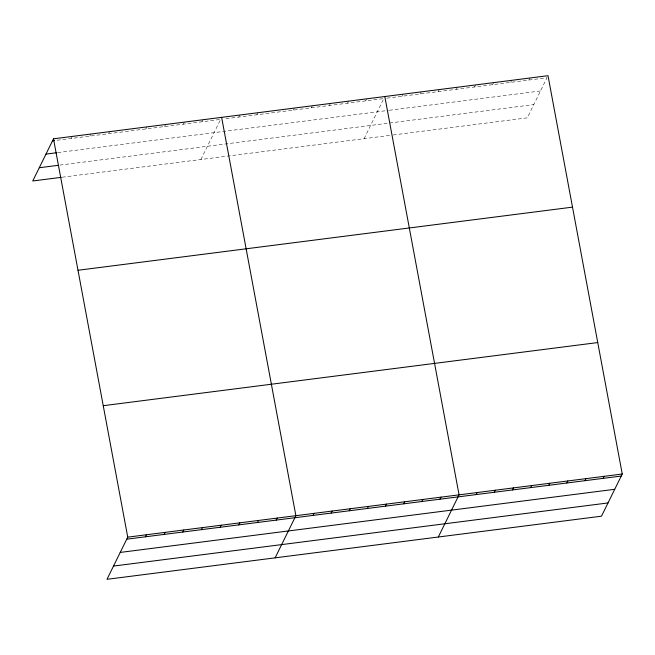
<?xml version="1.0" encoding="UTF-8"?>
<svg xmlns="http://www.w3.org/2000/svg" width="655" height="655" viewBox="0 0 655 655"><rect width="100%" height="100%" fill="white"/><g stroke="black" fill="none" stroke-linecap="round" stroke-linejoin="round"><path stroke-width="0.49" stroke-dasharray="3.27 2.46" d="M71.174 138.475L72.181 136.436M89.858 136.093L90.857 134.054M108.869 133.022L109.541 131.663M145.901 128.937L146.9 126.898M164.585 126.554L165.584 124.507M183.261 124.163L184.268 122.125M201.945 121.781L202.944 119.742M200.88 159.517L220.629 119.398L54.463 140.612M238.756 117.081L239.763 115.043M256.891 114.764L257.89 112.725M293.153 110.138L294.152 108.1M311.289 107.821L312.288 105.782M329.416 105.504L330.423 103.465M347.551 103.195L348.55 101.157M365.678 100.878L366.685 98.84M364.065 138.688L383.814 98.561L223.65 119.014M401.941 96.244L402.948 94.205M420.076 93.935L421.083 91.896M438.211 91.618L439.21 89.579M456.339 89.301L457.346 87.262M474.474 86.992L475.473 84.954M492.601 84.675L493.608 82.636M510.736 82.358L511.735 80.319M528.863 80.041L529.87 78.002M386.835 98.176L546.999 77.732L527.259 117.851L391.264 135.217M57.779 152.59L388.374 110.392M389.381 110.261L540.481 90.971M59.916 165.109L533.768 104.612M62.25 177.218L390.257 135.339"/><path stroke-width="0.98" d="M53.497 138.819L127.741 537.149L106.994 579.307L601.503 516.181L622.25 474.015L548.006 75.693L53.497 138.819L32.75 180.985L61.267 177.341M145.426 536.797L146.425 534.758M164.102 534.414L165.109 532.376M182.786 532.032L183.785 529.993M201.47 529.649L202.469 527.602M220.145 527.259L221.153 525.22M238.829 524.876L239.836 522.837M257.513 522.493L258.512 520.455M276.189 520.103L277.196 518.064M275.133 557.847L295.88 515.682L221.627 117.36M313.008 515.403L314.007 513.364M331.135 513.094L332.142 511.056M349.271 510.777L350.269 508.738M367.398 508.46L368.405 506.421M385.533 506.151L386.532 504.104M403.66 503.834L404.667 501.796M421.795 501.517L422.802 499.478M439.931 499.2L440.93 497.161M438.318 537.01L459.065 494.852L384.812 96.522M476.193 494.574L477.192 492.535M494.32 492.257L495.327 490.218M512.456 489.94L513.463 487.901M530.591 487.631L531.59 485.592M548.718 485.314L549.725 483.275M566.853 482.997L567.852 480.958M584.981 480.688L585.988 478.649M603.116 478.371L604.115 476.332M52.49 140.858L54.463 140.612M45.981 154.097L56.797 152.721M39.267 167.745L57.943 165.355M78.002 270.269L572.503 207.136M103.244 405.699L597.745 342.565M127.741 537.149L622.25 474.015M126.743 539.188L621.243 476.054M120.225 552.427L614.734 489.293M113.511 566.067L608.02 502.942"/></g></svg>
